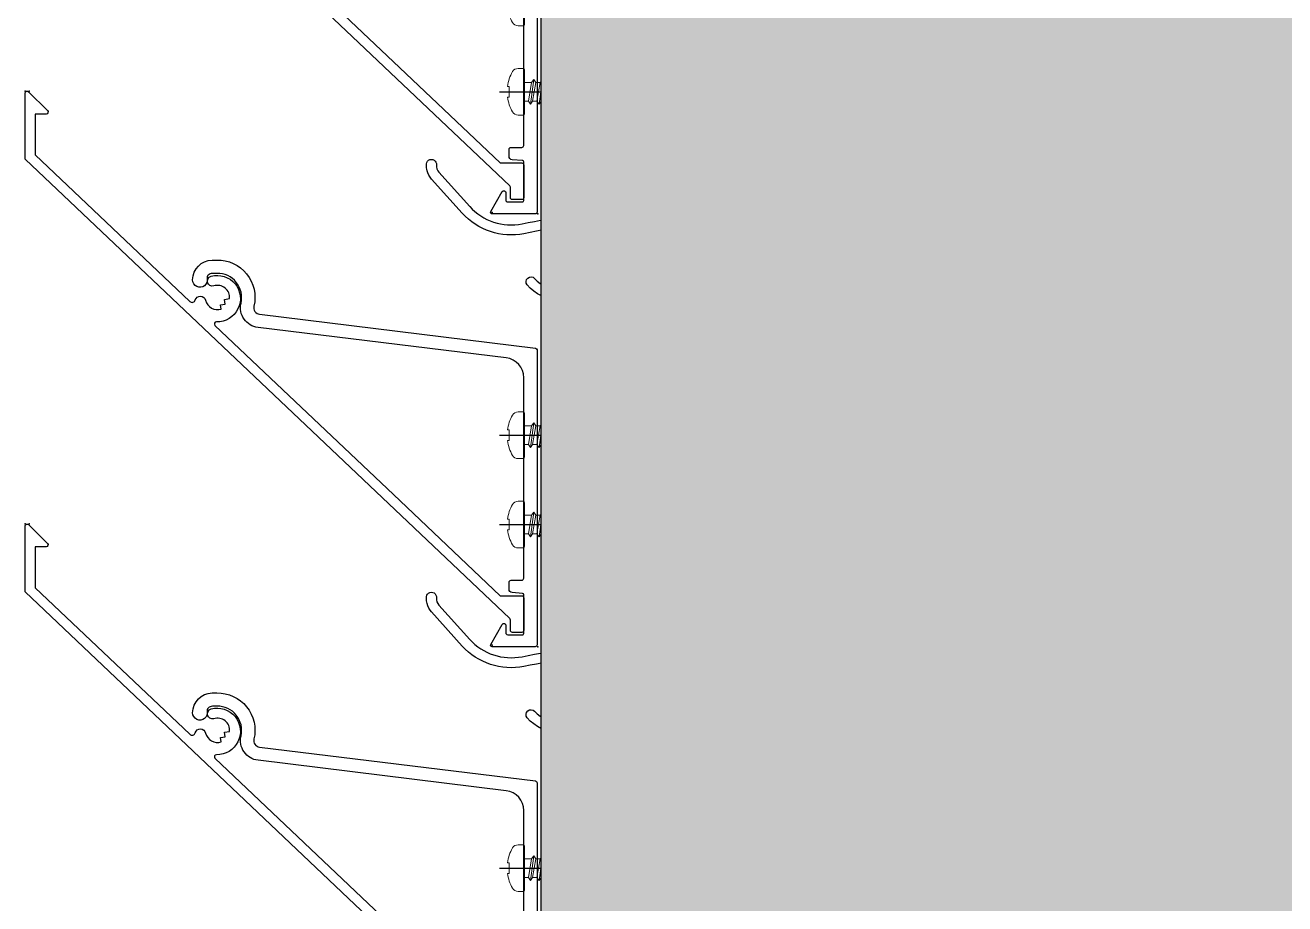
# Model space of a CAD drawing. Header units: millimetres. Extents: x 3774 to 718460, y -768339 to 192544.
# Drawn here: x 347274.8 to 347464.1, y -718993 to -718861 of the extents above; entities that cross this region are included whole.
import ezdxf

# ---------------------------------------------------------------- set-up
doc = ezdxf.new("R2010")
doc.units = ezdxf.units.MM
doc.set_wipeout_variables(frame=1)
doc.linetypes.add('CENTER', pattern=[50.800000000000004, 31.75, -6.35, 6.35, -6.35])
doc.linetypes.add('HIDDEN', pattern=[0.375, 0.25, -0.125])
for name, color, linetype in [('010 - ASPG_ACCESSORIES_HATCH_', 7, 'Continuous'), ('010 - ASPG_ACCESSORIES_MAIN_COLOR_1', 7, 'Continuous'), ('010 - ASPG_ACCESSORIES_SUB_COLOR_1', 7, 'Continuous'), ('010 - ASPG_ACCESSORIES_SUB_COLOR_2', 7, 'Continuous'), ('010 - ASPG_ACCESSORIES_SYMBOL_', 7, 'Continuous'), ('010 - ASPG_EXTR_DEF_SUB', 7, 'Continuous'), ('010 - ASPG_EXTR_MAIN_COLOR_2', 7, 'Continuous'), ('010 - ASPG_FASTERN_DEF_SUB', 7, 'Continuous'), ('010 - ASPG_FASTERN_HIDDEN_', 7, 'Continuous'), ('010 - ASPG_FASTERN_MAIN_COLOR_1', 7, 'Continuous'), ('010 - ASPG_FASTERN_SUB_COLOR_2', 7, 'Continuous'), ('010 - ASPG_FLASHING_MAIN_COLOR_4', 7, 'Continuous'), ('010 - ASPG_FLASHING_WIPEOUT_', 7, 'Continuous'), ('010 - ASPG_FRAMING_MAIN_COLOR_2', 7, 'Continuous'), ('010 - ASPG_FRAMING_SUB_COLOR_2', 7, 'Continuous'), ('010 - ASPG_FRAMING_WIPEOUT_', 7, 'Continuous'), ('BOLT & SCREW', 7, 'Continuous'), ('Center Line', 7, 'CENTER')]:
    doc.layers.add(name, color=color, linetype=linetype)
doc.layers.add('12-GRID', color=7, linetype='CENTER', lineweight=13)
doc.layers.add('SCREW', color=7, linetype='Continuous', lineweight=5)

# ---------------------------------------------------------------- blocks, each defined once
blk = doc.blocks.new('PZG35-9D5')
at = {"layer": 'Center Line', "color": 7}
blk.add_line((1.4210854715202e-14, 3.733653355866409), (1.4210854715202e-14, -10.53404386090006), dxfattribs=at)
at = {"layer": 'SCREW', "color": 7}
for p, q in [((-1.399999999999963, 2.842170943040401e-14), (-1.399999999999963, -1.090192378864657)), ((1.399999999999991, 0), (1.399999999999991, -0.5901923788647139)), ((-1.850000000000009, -1.399999999999977), (1.850000000000037, -0.8999999999999773)), ((-1.850000000000009, -1.399999999999977), (-1.399999999999963, -1.090192378864685)), ((-1.850000000000009, -1.399999999999977), (-1.399999999999963, -1.709807621135297)), ((-1.399999999999963, -1.090192378864685), (1.399999999999991, -0.5901923788646855)), ((-1.399999999999963, -1.709807621135297), (1.399999999999991, -1.209807621135297)), ((-1.399999999999963, -1.709807621135269), (-1.399999999999963, -2.390192378864697)), ((-1.399999999999963, -2.390192378864697), (1.399999999999991, -1.890192378864697)), ((1.850000000000037, -0.8999999999999773), (1.399999999999991, -0.5901923788646855)), ((1.850000000000037, -0.8999999999999773), (1.399999999999991, -1.209807621135297)), ((1.399999999999991, -1.209807621135269), (1.399999999999991, -1.890192378864725)), ((1.850000000000037, -2.199999999999989), (1.399999999999991, -1.890192378864697)), ((-1.850000000000009, -2.699999999999989), (1.850000000000037, -2.199999999999989)), ((-1.850000000000009, -2.699999999999989), (-1.399999999999963, -2.390192378864697)), ((-1.850000000000009, -2.699999999999989), (-1.399999999999963, -3.009807621135309)), ((-1.850000000000009, -4), (-1.399999999999963, -3.690192378864708)), ((-1.399999999999963, -3.009807621135309), (1.399999999999991, -2.509807621135309)), ((-1.399999999999963, -3.009807621135309), (-1.399999999999963, -3.690192378864708)), ((-1.399999999999963, -3.690192378864708), (-0.8446989986695002, -3.591031485769975)), ((0.5619885887190463, -3.339837273736322), (1.399999999999991, -3.190192378864708)), ((0.7141825614195483, -3.653488843051434), (1.850000000000037, -3.5)), ((1.850000000000037, -2.199999999999989), (1.399999999999991, -2.509807621135309)), ((1.399999999999991, -2.50980762113528), (1.399999999999991, -3.190192378864708)), ((1.850000000000037, -3.5), (1.399999999999991, -3.190192378864708)), ((1.850000000000037, -3.5), (1.399999999999991, -3.80980762113532)), ((-1.850000000000009, -4), (-0.9911470940920566, -3.883938796498938)), ((-1.850000000000009, -4), (-1.399999999999963, -4.30980762113532)), ((-1.399999999999963, -4.30980762113532), (-1.184865735341859, -4.271390788160659)), ((-1.399999999999963, -4.309807621135349), (-1.399999999999963, -8.099999999999966)), ((0.7141825614195483, -3.932275020881832), (1.399999999999991, -3.80980762113532)), ((0.7141825614195483, -4.612659778611231), (1.399999999999991, -4.49019237886472)), ((0.7141825614195483, -4.953488843051389), (1.850000000000037, -4.800000000000011)), ((0.7141825614195483, -5.232275020881843), (1.399999999999991, -5.109807621135332)), ((1.399999999999991, -3.809807621135349), (1.399999999999991, -4.490192378864691)), ((1.850000000000037, -4.800000000000011), (1.399999999999991, -4.49019237886472)), ((1.850000000000037, -4.800000000000011), (1.399999999999991, -5.109807621135332)), ((1.399999999999991, -5.109807621135332), (1.399999999999991, -8.099999999999966)), ((1.4210854715202e-14, -9.5), (-1.399999999999963, -8.099999999999966)), ((1.4210854715202e-14, -9.5), (1.399999999999991, -8.099999999999966))]:
    blk.add_line(p, q, dxfattribs=at)
blk.add_lwpolyline([(1.4210854715202e-14, -9.5), (0.7141825614195483, -5.232275020881843), (0.7141825614195483, -3.600899293750615, 0.4176573264866609), (0.4106596181599826, -3.300919979679151, 0.1081021898226624), (-0.8446989986694433, -3.591031485769975), (-1.399999999999991, -4.701675652739141)], format="xyb", dxfattribs=at)
blk = doc.blocks.new('*U8304')
at = {"layer": 'SCREW', "color": 7}
blk.add_lwpolyline([(3.026373332565058, 1.780836269555209, 0.09905967801670053), (0.7999999999999687, 2.546427498927414), (0.7999999999999687, 2.274284095813357), (-0.800000000000054, 2.274284095813357), (-0.800000000000054, 2.546427498927414, 0.09905967801670058), (-3.026373332565143, 1.780836269555209, 0.2665876613401604), (-3.500000000000043, 0.9556546004010897), (-3.500000000000043, 0.1999999999999886, 0.4142135623730938), (-3.300000000000054, 0), (3.299999999999997, 0, 0.4142135623731049), (3.499999999999986, 0.1999999999999886), (3.499999999999957, 0.9556546004010897, 0.2665876613401604)], format="xyb", close=True, dxfattribs=at)
blk.add_blockref('PZG35-9D5', (-1.4210854715202e-14, 0), dxfattribs=at)
blk = doc.blocks.new('*U8306')
at = {"color": 7}
blk.add_point((0, 0), dxfattribs=at)
at = {"layer": '010 - ASPG_ACCESSORIES_MAIN_COLOR_1', "color": 7}
blk.add_lwpolyline([(-39.69999999902211, -0.5999999995172398, 0.4142135623731156), (-39.99999999883585, -0.8999999995638059), (-39.99999999883585, -7.366962144914214, 0.5773502691897371), (-39.65044321701862, -7.568778847059366), (-36.64260295056738, -5.832201459393036, 0.7673269879794871), (-36.78520590183325, -5.299999999645297), (-37.89999999874271, -5.299999999645297, -0.4142135623735732), (-38.19999999902211, -4.999999999656938), (-38.19999999902211, -2.799999999587089, -0.4142135623730951), (-37.99999999883585, -2.59999999951724), (-32.18326623388566, -2.59999999951724, -0.3888787318530097), (-31.98402729420923, -2.782568851142787), (-31.8474567013327, -4.343577870872468, 0.3888787318530089), (-31.34935935237445, -4.799999999528882), (-30.29999999911524, -4.799999999528882, 0.4142135623732408), (-29.99999999883585, -4.499999999540523), (-29.99999999883585, -2.899999999505599, -0.4142135623731785), (-29.69999999902211, -2.59999999951724), (0.4107479506637901, -2.59999999951724, -0.3789692262628873), (3.38851808081381, -5.235465979035143), (7.952927200356498, -42.5207682372482, 0.4465929586642906), (11.6177961837966, -45.07649022702281, -0.4898018444424612), (16.07846395508386, -48.68238816667036), (16.06490363762714, -49.36225294566866, -0.1824796859550777), (15.80227640201338, -50.01801436272836, -0.2679491924113072), (15.32539491611533, -50.16829426406803, 1.122114645179816), (15.09990952932276, -52.3421093734276, 0.4050039718497206), (18.0645059288945, -49.40213623346681), (18.07806624681689, -48.72227145435209, 0.4898054953707174), (11.15966573380865, -43.12966807454978, -0.4465970485362636), (9.938031048281118, -42.27776159492242), (4.866356541635469, -0.8481197821154633, 0.3641755342157969), (4.570876519894227, -0.5999999995172398)], format="xyb", close=True, dxfattribs=at)
at = {"layer": '010 - ASPG_EXTR_DEF_SUB', "color": 7}
for p in [(-39.99999999883585, -0.4999999995172402), (43.44495566345738, -76.89999999944341), (43.44495566345738, -77.49999999954052)]:
    blk.add_point(p, dxfattribs=at)
at = {"layer": '010 - ASPG_EXTR_MAIN_COLOR_2', "color": 7}
blk.add_lwpolyline([(11.37409105408005, -48.15170148877115), (11.47245816211216, -47.43577758665815), (12.17779493960552, -47.55667202338264), (12.29266474000178, -46.78670596401826, -0.5355375090189683), (14.1918134491425, -49.16870282323253, 0.9915718169393263), (15.66379558271728, -49.57599316951273, 1.157025413028558), (8.792231505503878, -48.77291728999153, -0.6885576205791355), (8.274611146422103, -48.98797988444021), (-17.14292736421339, -22.16859813180672), (-32.34153279638849, -6.131750148785431), (-32.34153279638849, -2.899999981694054, 0.4143115081626392), (-32.64163311407901, -2.59999999951724), (-37.54163311352022, -2.59999999951724, 0.4141156188887998), (-37.84153278893791, -2.899999981635847), (-37.84153278893791, -4.299999988411218, 0.4142135623731781), (-37.54153279098682, -4.599999986478724), (-35.98884801496752, -4.599999986478724, -0.205894629290155), (-35.77110154624097, -4.693635078269653), (33.22969053988345, -77.49999999954052), (43.14495566324331, -77.49999999954052, 0.6681786376628355), (43.35708769806661, -76.98786796536915), (40.5215537941549, -74.1523340573247, 0.6681786381757795), (40.00942175951786, -74.36446609156592), (40.00942175951786, -75.99999999802712), (33.87471885257401, -75.99999999802712), (11.86384030175395, -52.7751643466243, -0.5583539238224016), (12.08261241135187, -51.95244935475676, 0.7662751832817146), (12.03674733010121, -50.39291741001107, -0.4385828234445206), (10.70630855322815, -48.05207626283555)], format="xyb", close=True, dxfattribs=at)
at = {"layer": 'SCREW', "color": 7, "rotation": 180}
for p in [(-21.64901723782532, -2.499999999924694), (-8.237076249206439, -2.499999999924694)]:
    blk.add_blockref('*U8304', p, dxfattribs=at)
blk = doc.blocks.new('*U5814')
at = {"color": 7}
blk.add_wipeout([(1524.9999999998838, 4.000000001879016), (60.00000000297587, 4), (60.00000000297587, 69.29999999999973), (1524.9999999998838, 69.3000000018792)], dxfattribs=at).dxf.layer = '010 - ASPG_FRAMING_WIPEOUT_'
at = {"layer": '010 - ASPG_FRAMING_MAIN_COLOR_2', "color": 7}
blk.add_lwpolyline([(1495.000000001048, 69.30000000187923), (90.00000000181171, 69.3), (90.00000000181171, 6), (1495.000000001048, 6.000000001879243)], close=True, dxfattribs=at)
at = {"layer": '010 - ASPG_FRAMING_SUB_COLOR_2', "color": 7}
for points in [[(1524.999999999884, 4.000000001879243), (60.00000000297587, 4), (60.00000000297587, 69.3), (1524.999999999884, 69.30000000187923)], [(60.00000000297587, 2.000000000715772), (60.00000000297587, 4), (1524.999999999884, 4.000000001879243), (1524.999999999884, 2.000000002595016)]]:
    blk.add_lwpolyline(points, close=True, dxfattribs=at)
at = {"color": 7, "xscale": -1, "rotation": 180}
for p in [(1355.000000001048, 69.3), (1420.000000001048, 69.3), (1485.000000001048, 69.3)]:
    blk.add_blockref('*U8306', p, dxfattribs=at)
blk = doc.blocks.new('W-1-PP19-SE-ENT3_20260407-085125_PP19_ENT3_ASPG_PL')
at = {"color": 7, "rotation": 90}
blk.add_blockref('*U5814', (-6824.999999999651, 4988), dxfattribs=at)
blk = doc.blocks.new('*U8303')
at = {"layer": '12-GRID', "color": 7, "linetype": 'CENTER'}
for p, q in [((5.684341886080801e-14, -6.200000000000029), (5.684341886080801e-14, 2.200000000000029)), ((-4.199999999999973, -2), (4.200000000000085, -2))]:
    blk.add_line(p, q, dxfattribs=at)
at = {"layer": 'BOLT & SCREW', "color": 7}
for p, q in [((-0.553537628269381, -1.771128018217196), (-1.767499999999847, -1.558125000000442)), ((-0.4577439635652332, -1.771128018217196), (-0.8837500000000146, -1.558125000000442)), ((-0.2288719817826677, -1.446462371730204), (-0.4418749999998197, -0.2325000000002947)), ((-0.2288719817826677, -1.542256036434869), (-0.4418749999998197, -1.116250000000048)), ((0.2288719817822642, -1.446462371730562), (0.4418749999996946, -0.2324999999999764)), ((0.2288719817822642, -1.542256036434869), (0.4418749999996946, -1.116250000000048)), ((0.4577439635647103, -1.771128018217196), (0.8837499999994917, -1.558125000000442)), ((0.5535376282692559, -1.771128018217196), (1.767500000000001, -1.558125000000124)), ((-0.553537628269381, -2.228871981782805), (-1.767500000000483, -2.441875000000354)), ((-0.4577439635652332, -2.228871981782805), (-0.8837500000000146, -2.441875000000354)), ((-0.2288719817826677, -2.457743963565131), (-0.4418749999998197, -2.883750000000271)), ((-0.2288719817821107, -2.553537628269438), (-0.4418749999998197, -3.767500000000023)), ((0.4418749999996946, -2.883750000000271), (0.2288719817829008, -2.457743963565131)), ((0.2288719817829008, -2.553537628269438), (0.4418749999999732, -3.767500000000023)), ((0.4577439635647103, -2.228871981782805), (0.8837500000001283, -2.441874999999877)), ((0.5535376282692559, -2.228871981782805), (1.767500000000001, -2.441874999999877))]:
    blk.add_line(p, q, dxfattribs=at)
for points in [[(-1.767500000000006, -1.558125000000442), (-0.8837500000001342, -1.558125000000442, 0.4142135623730394), (-0.4418749999998197, -1.116250000000048), (-0.4418749999998197, -0.2325000000002947), (0.4418749999996946, -0.2324999999999764), (0.4418749999996946, -1.116250000000048, 0.4142135623731505), (0.8837500000000089, -1.558125000000442), (1.76750000000012, -1.558125000000124), (1.76750000000012, -2.441874999999877), (0.8837500000000089, -2.441874999999877, 0.414213562373095), (0.4418749999996946, -2.883750000000271), (0.4418749999999732, -3.767500000000023), (-0.4418749999998197, -3.767500000000023), (-0.4418749999998197, -2.883750000000271, 0.4142135623730397), (-0.8837500000001342, -2.441875000000354), (-1.767500000000483, -2.441875000000354)], [(0.2288719817829008, -2.457743963565131, -0.414213562373095), (0.4577439635645909, -2.228871981782805), (0.5535376282692559, -2.228871981782805), (0.5535376282692559, -1.771128018217196), (0.4577439635645909, -1.771128018217196, -0.4142135623730951), (0.228871981782105, -1.542256036434869), (0.228871981782105, -1.446462371730562), (-0.2288719817826677, -1.446462371730204), (-0.2288719817826677, -1.542256036434869, -0.4142135623730951), (-0.4577439635649944, -1.771128018217196), (-0.553537628269381, -1.771128018217196), (-0.553537628269381, -2.228871981782805), (-0.4577439635649944, -2.228871981782805, -0.4142135623730951), (-0.2288719817826677, -2.457743963565131), (-0.2288719817822698, -2.553537628269438), (0.2288719817829008, -2.553537628269438)]]:
    blk.add_lwpolyline(points, format="xyb", close=True, dxfattribs=at)
blk.add_circle((5.684341886080801e-14, -2), 3.5, dxfattribs=at)
blk = doc.blocks.new('*U7005')
at = {"layer": '010 - ASPG_EXTR_DEF_SUB', "color": 7}
for p in [(1235, -2.378754970777663e-10), (1300, -2.503952600818593e-10)]:
    blk.add_point(p, dxfattribs=at)
at = {"layer": '010 - ASPG_EXTR_MAIN_COLOR_2', "color": 7}
for points in [[(1180.561955856625, 33.06505110441523, 0.07704788012868193), (1213.74152756203, 68.43644483807313, -0.2476739044870795), (1213.989188615698, 68.56714037119693), (1215.984089381993, 68.56714037119693, -0.04413111325910057), (1216.472824816126, 68.50458020211246, -0.1258462906385483), (1218.963676901069, 67.206422381809, -0.09885145914925667), (1219.817340067122, 66.03380806517836, -0.2058282691334744), (1219.793666421436, 61.20460651099731, -0.1151163694662807), (1216.368324128445, 57.18072180555484, 0.822373071447778), (1217.455046290532, 56.10392398614951, 0.109184526549196), (1221.148600934073, 60.55948756868767, 0.2083234795678962), (1221.189426846337, 66.64026457485326, 0.1005277992320483), (1219.972309139092, 68.31671042159016, 0.1451157280627245), (1216.292309131008, 70.06714037125514), (1200.758774927817, 70.06714037125514, 0.4336592857269459), (1200.459426756948, 69.74737493490849), (1200.841377865057, 63.96271307481967, 0.0820690263538202), (1200.86365129333, 63.86745857011576, 0.7206537881255028), (1202.329086504877, 63.97254170018297, 0.07922428198988747), (1202.337783531286, 64.0666167050442), (1202.068773226347, 68.14078645612628, -0.4336592857264138), (1202.467904121149, 68.56714037119693), (1210.861192987766, 68.56714037125514, -0.6073848710044985), (1211.352110221051, 67.62217621302281, -0.04582868044492008), (1192.783822288737, 45.76076047344415, -0.5604921351226578)], [(1341.352110221051, 67.62217621299777, -0.04582868044492008), (1322.783822288737, 45.76076047341911, -0.5604921351226578), (1322.287505356129, 45.88571992107308, 0.3178599151680848), (1319.211911419872, 48.23749049500901, 0.9532878111822051), (1319.082072678953, 46.71593409542101, -2.423003988231831), (1317.258069522213, 44.8917371752147, 0.9523147976297285), (1315.736344682053, 44.76348824820587, 0.3008214087947553), (1317.889874737244, 41.75529025417626, -0.5604921351218277), (1317.983518406749, 41.25212405480551, -0.01942473842078824), (1308.623925091699, 33.4605261703079, -0.5525007933269362), (1308.147498584818, 33.63667257960759, 0.3444609008774969), (1304.989498805255, 36.2976786597107, 0.9520149233436535), (1304.86157765612, 34.77593409541868, -2.42318646531747), (1303.037574998569, 32.95193143751811, 0.9520149233867892), (1301.515830433927, 32.82401028867451, 0.2853998218446234), (1303.493024077732, 29.88851448251506, -0.5533776808031501), (1303.562908510212, 29.38496566230305, 0.03067395406819984), (1288.463012880646, 15.057299645309, 0.4171002255848137), (1289.114368729759, 5.272964204935022, 0.9355530918984264), (1290.096664154902, 6.406584819470197, -0.4344100119147308), (1289.803354519885, 14.29476617461177, -0.01499848524836865), (1296.920564806089, 21.45455419165654, -0.7383485292466446), (1299.917139344383, 19.76412730289729, 0.004917316774645771), (1296.806699985173, 4.803864106169101, 0.2636109069979271), (1299.880209933501, -4.460317215259522), (1304.995733695105, -9.0842362651195, 0.1258843890439943), (1306.267761250492, -9.75378296444552, 0.04427494949630078), (1307.089544059709, -9.866966023243833, 1.107654826573523), (1307.125459210947, -8.331805701792575, -0.2155958426847688), (1306.023226659279, -7.991025417129379), (1300.886052070651, -3.3475361964841, -0.2636109069978752), (1298.278225447517, 4.512981288350318, -0.004854851929905817), (1301.34138361644, 19.2550769997585, 0.2339601468136614), (1300.815442486666, 21.95487343797566, -0.2408104543272742), (1300.710313410033, 24.90310810661748, -0.1041570884704408), (1300.784604869317, 25.00194829793753), (1302.99301963998, 26.93374890838157, -0.2290212912668875), (1305.700679264031, 26.88725557001879, -0.3817208427142056), (1310.273619593587, 9.06909841733858, 0.9773819303748196), (1311.620311295614, 8.407760736165699, 0.3611050424324235), (1307.408162182663, 27.50327562533192, -0.4961260631527202), (1307.442922529299, 30.68812541720098, 0.003188108562510474), (1309.055809630081, 31.90200527394762, -0.00282652430436861), (1310.561955856625, 33.06505110439019, 0.07704788012868193), (1343.74152756203, 68.43644483804809, -0.2476739044870795)]]:
    blk.add_lwpolyline(points, format="xyb", dxfattribs=at)
blk.add_lwpolyline([(1265.758774927817, 70.06714037124262, 0.4336592857269459), (1265.459426756948, 69.74737493489597), (1265.841377865057, 63.96271307480716, 0.0820690263538202), (1265.86365129333, 63.86745857010324, 0.7206537881255028), (1267.329086504877, 63.97254170017045, 0.07922428198988747), (1267.337783531286, 64.06661670503168), (1267.068773226347, 68.14078645611376, -0.4336592857264138), (1267.467904121149, 68.56714037118441), (1275.861192987766, 68.56714037124262, -0.6073848710044985), (1276.352110221051, 67.62217621301029, -0.04582868044492008), (1257.783822288737, 45.76076047343163, -0.5604921351226578), (1257.287505356129, 45.8857199210856, 0.3178599151680848), (1254.211911419872, 48.23749049502153, 0.9532878111822051), (1254.082072678953, 46.71593409543352, -2.423003988231831), (1252.258069522213, 44.89173717522722, 0.9523147976297285), (1250.736344682053, 44.76348824821839, 0.3008214087947553), (1252.889874737244, 41.75529025418878, -0.5604921351218277), (1252.983518406749, 41.25212405481803, -0.01942473842078824), (1243.623925091699, 33.46052617032042, -0.5525007933269362), (1243.147498584818, 33.63667257962011, 0.3444609008774969), (1239.989498805255, 36.29767865972322, 0.9520149233436535), (1239.86157765612, 34.7759340954312, -2.42318646531747), (1238.037574998569, 32.95193143753063, 0.9520149233867892), (1236.515830433927, 32.82401028868703, 0.2853998218446234), (1238.493024077732, 29.88851448252758, -0.5533776808031501), (1238.562908510212, 29.38496566231557, 0.03067395406819984), (1223.463012880646, 15.05729964532152, 0.4171002255848137), (1224.114368729759, 5.272964204947542, 0.9355530918984264), (1225.096664154902, 6.406584819482717, -0.4344100119147308), (1224.803354519885, 14.29476617462429, -0.01499848524836865), (1231.920564806089, 21.45455419166906, -0.7383485292466446), (1234.917139344383, 19.76412730290981, 0.004917316774645771), (1231.806699985173, 4.803864106181621, 0.2636109069979271), (1234.880209933501, -4.460317215247002), (1239.995733695105, -9.08423626510698, 0.1258843890439943), (1241.267761250492, -9.753782964433, 0.04427494949630078), (1242.089544059709, -9.866966023231313, 1.107654826573523), (1242.125459210947, -8.331805701780056, -0.2155958426847688), (1241.023226659279, -7.991025417116859), (1235.886052070651, -3.34753619647158, -0.2636109069978752), (1233.278225447517, 4.512981288362838, -0.004854851929905817), (1236.34138361644, 19.25507699977102, 0.2339601468136614), (1235.815442486666, 21.95487343798818, -0.2408104543272742), (1235.710313410033, 24.90310810663, -0.1041570884704408), (1235.784604869317, 25.00194829795005), (1237.99301963998, 26.93374890839409, -0.2290212912668875), (1240.700679264031, 26.88725557003131, -0.3817208427142056), (1245.273619593587, 9.0690984173511, 0.9773819303748196), (1246.620311295614, 8.407760736178219, 0.3611050424324235), (1242.408162182663, 27.50327562534444, -0.4961260631527202), (1242.442922529299, 30.6881254172135, 0.003188108562510474), (1244.055809630081, 31.90200527396014, -0.00282652430436861), (1245.561955856625, 33.06505110440271, 0.07704788012868193), (1278.74152756203, 68.43644483806061, -0.2476739044870795), (1278.989188615698, 68.56714037118441), (1280.984089381993, 68.56714037118441, -0.04413111325910057), (1281.472824816126, 68.50458020209994, -0.1258462906385483), (1283.963676901069, 67.20642238179649, -0.09885145914925667), (1284.817340067122, 66.03380806516584, -0.2058282691334744), (1284.793666421436, 61.20460651098479, -0.1151163694662807), (1281.368324128445, 57.18072180554232, 0.822373071447778), (1282.455046290532, 56.10392398613699, 0.109184526549196), (1286.148600934073, 60.55948756867515, 0.2083234795678962), (1286.189426846337, 66.64026457484074, 0.1005277992320483), (1284.972309139092, 68.31671042157764, 0.1451157280627245), (1281.292309131008, 70.06714037124262)], format="xyb", close=True, dxfattribs=at)
at = {"color": 7, "rotation": 179.999999999989}
for p in [(1254.086863745004, 42.88714037119139), (1319.086863745004, 42.88714037117887), (1239.866368722636, 30.94714037118906), (1304.866368722636, 30.94714037117654)]:
    blk.add_blockref('*U8303', p, dxfattribs=at)
blk = doc.blocks.new('*U7318')
at = {"layer": '010 - ASPG_ACCESSORIES_SUB_COLOR_2', "color": 7}
for p, q in [((-2.084999999999127, -1.547816335794778), (-2.084999999999127, 0)), ((2.084999999999013, -1.047816335789321), (2.084999999999127, 0)), ((-2.729999999999563, -1.899999999995998), (2.729999999999563, -1.399999999995998)), ((-2.729999999999563, -1.899999999995998), (-2.084999999999127, -1.547816335789321)), ((-2.084999999999127, -1.547816335789321), (2.084999999999127, -1.047816335789321)), ((-2.084999999999127, -2.252183664200857), (2.084999999999127, -1.752183664200857)), ((2.729999999999563, -1.399999999995998), (2.084999999999127, -1.047816335789321)), ((2.729999999999563, -1.399999999995998), (2.084999999999127, -1.752183664200857)), ((2.084999999999013, -2.847816335790412), (2.0849999999989, -1.752183664201084)), ((-2.729999999999563, -1.899999999995998), (-2.084999999999127, -2.252183664200857)), ((-2.729999999999563, -3.69999999999709), (2.729999999999563, -3.19999999999709)), ((-2.729999999999563, -3.69999999999709), (-2.084999999999127, -3.347816335790412)), ((-2.729999999999563, -3.69999999999709), (-2.084999999999127, -4.052183664201948)), ((-2.084999999999013, -3.347816335790412), (-2.084999999999127, -2.252183664206314)), ((-2.084999999999127, -3.347816335790412), (2.084999999999127, -2.847816335790412)), ((-2.084999999999127, -4.052183664201948), (2.084999999999127, -3.552183664201948)), ((2.729999999999563, -3.19999999999709), (2.084999999999127, -2.847816335790412)), ((2.729999999999563, -3.19999999999709), (2.084999999999127, -3.552183664201948)), ((2.084999999999241, -4.647816335791504), (2.084999999999241, -3.552183664201948)), ((-2.729999999999563, -5.499999999998181), (2.729999999999563, -4.999999999998181)), ((-2.729999999999563, -5.499999999998181), (2.729999999999563, -4.999999999998181)), ((-2.729999999999563, -5.499999999998181), (-2.084999999999127, -5.147816335791504)), ((-2.729999999999563, -5.499999999998181), (-2.084999999999127, -5.147816335791504)), ((-2.729999999999563, -5.499999999998181), (-2.084999999999127, -5.852183664203039)), ((-2.729999999999563, -5.499999999998181), (-2.084999999999127, -5.852183664203039)), ((-2.0849999999989, -5.147816335791504), (-2.084999999999013, -4.052183664201948)), ((-2.084999999999127, -5.147816335791504), (2.084999999999127, -4.647816335791504)), ((-2.084999999999127, -5.147816335791504), (2.084999999999127, -4.647816335791504)), ((-2.084999999999127, -5.852183664203039), (2.084999999999127, -5.352183664203039)), ((-2.084999999999127, -5.852183664203039), (2.084999999999127, -5.352183664203039)), ((2.729999999999563, -4.999999999998181), (2.084999999999127, -4.647816335791504)), ((2.729999999999563, -4.999999999998181), (2.084999999999127, -4.647816335791504)), ((2.729999999999563, -4.999999999998181), (2.084999999999127, -5.352183664203039)), ((2.729999999999563, -4.999999999998181), (2.084999999999127, -5.352183664203039)), ((2.084999999999127, -6.447816335792595), (2.084999999999127, -5.352183664203039)), ((2.084999999999127, -6.447816335792595), (2.084999999999241, -5.352183664203039)), ((-2.729999999999563, -7.299999999999272), (2.729999999999563, -6.799999999999272)), ((-2.729999999999563, -7.299999999999272), (-2.084999999999127, -6.947816335792595)), ((-2.729999999999563, -7.299999999999272), (-2.084999999999127, -7.652183664204131)), ((-2.084999999999127, -6.947816335792595), (-2.0849999999989, -5.852183664203039)), ((-2.084999999999127, -6.947816335792595), (-2.084999999999127, -5.852183664203039)), ((-2.084999999999127, -6.947816335792595), (2.084999999999127, -6.447816335792595)), ((-2.084999999999127, -7.652183664204131), (2.084999999999127, -7.152183664204131)), ((2.729999999999563, -6.799999999999272), (2.084999999999127, -6.447816335792595)), ((2.729999999999563, -6.799999999999272), (2.084999999999127, -7.152183664204131)), ((2.084999999999127, -8.247816335793686), (2.084999999999127, -7.152183664204131)), ((-2.729999999999563, -9.099999999998545), (-2.084999999999127, -8.747816335793686)), ((-2.729999999999563, -9.099999999998545), (-1.568355612604137, -8.982641209644498)), ((-2.729999999999563, -9.099999999998545), (-2.084999999999127, -9.452183664205222)), ((-2.084999999999127, -8.747816335793686), (-2.084999999999127, -7.652183664204131)), ((-2.084999999999127, -8.747816335793686), (-1.064489079482883, -8.605286877620529)), ((-2.084999999999127, -9.452183664205222), (-1.629698446698967, -9.388594061787444)), ((-2.084999999999127, -10.54781633579296), (-2.084999999999127, -9.452183664205222)), ((0.4333070988686814, -8.43729858455481), (2.084999999999127, -8.247816335793686)), ((0.7141825614198751, -8.775605983184505), (2.729999999999563, -8.599999999998545)), ((0.7141825614198751, -9.102437496409038), (2.084999999999127, -8.952183664205222)), ((2.729999999999563, -8.599999999998545), (2.084999999999127, -8.247816335793686)), ((2.729999999999563, -8.599999999998545), (2.084999999999127, -8.952183664205222)), ((2.084999999999127, -10.04781633579296), (2.084999999999127, -8.952183664205222)), ((-2.729999999999563, -10.89999999999964), (-2.084999999999127, -10.54781633579296)), ((-2.729999999999563, -10.89999999999964), (-1.844567201240352, -10.81054635710279)), ((-2.729999999999563, -10.89999999999964), (-2.084999999999127, -11.25218366420449)), ((-2.084999999999127, -10.54781633579296), (-1.798826981090315, -10.50784803706301)), ((-2.084999999999127, -11.25218366420449), (-1.907557413303948, -11.22740118002912)), ((-2.084999999999127, -12.40167565273805), (-2.084999999999127, -11.25218366420449)), ((0.7141825614198751, -10.20507654483481), (2.084999999999127, -10.04781633579296)), ((0.7141825614198751, -10.57560598318378), (2.729999999999563, -10.39999999999964)), ((0.7141825614198751, -10.90243749640831), (2.084999999999127, -10.75218366420449)), ((2.729999999999563, -10.39999999999964), (2.084999999999127, -10.04781633579296)), ((2.729999999999563, -10.39999999999964), (2.084999999999127, -10.75218366420449)), ((2.084999999999127, -10.75218366420449), (2.084999999999127, -15.59999999999854)), ((-2.084999999999127, -12.40167565273805), (-2.084999999999127, -15.59999999999854)), ((0, -17.19999999999891), (-2.084999999999127, -15.59999999999854)), ((0, -17.19999999999891), (2.084999999999127, -15.59999999999854))]:
    blk.add_line(p, q, dxfattribs=at)
blk.add_lwpolyline([(0, -17.19999999999891), (0.7141825614198751, -11.45704931750151), (0.7141825614198751, -8.736688384093213, 0.4176573264866609), (0.4106596181591158, -8.436709070021607, 0.07099332720072511), (-1.529698998669119, -8.726820576112004), (-2.084999999999127, -12.40167565273805)], format="xyb", dxfattribs=at)
at = {"layer": '010 - ASPG_ACCESSORIES_SYMBOL_', "color": 7, "linetype": 'CENTER'}
blk.add_line((0, 6.142561988594025), (0, -18.19999999999891), dxfattribs=at)
at = {"layer": '010 - ASPG_FASTERN_MAIN_COLOR_1', "color": 7}
for p, q in [((-4.170000000000073, 5.049999999999272), (-4.170000000000073, 1.200000000000728)), ((3.127500000000509, 5.450000000000728), (-3.127500000000509, 5.450000000000728)), ((-2.084999999999127, 5.049999999999272), (-2.084999999999127, 1.200000000000728)), ((2.084999999999127, 5.049999999999272), (2.084999999999127, 1.200000000000728)), ((4.170000000000073, 5.049999999999272), (4.170000000000073, 1.200000000000728)), ((-5.5, 0.5499999999992724), (-5.5, 0)), ((5.5, 0), (-5.5, 0)), ((-5.200000000000728, 0.8500000000003638), (-4.170000000000073, 1.200000000000728)), ((5.200000000000728, 0.8500000000003638), (-5.200000000000728, 0.8500000000003638)), ((4.170000000000073, 1.200000000000728), (-4.170000000000073, 1.200000000000728)), ((-2.57630675031578, 0.8500000000003638), (-2.084999999999127, 1.200000000000728)), ((2.44630675031658, 0.8500000000003638), (2.084999999999127, 1.200000000000728)), ((5.200000000000728, 0.8500000000003638), (4.170000000000073, 1.200000000000728)), ((5.5, 0.5499999999992724), (5.5, 0))]:
    blk.add_line(p, q, dxfattribs=at)
for centre, radius, start, end in [((-3.127500000000509, 3.891492187500262), 1.55850781249987, 48.01707852331997, 131.98292147668), ((0, -0.1840312499989523), 5.634031249999114, 68.2799117114248, 111.7200882885752), ((3.127500000000509, 3.891492187500262), 1.558507812499965, 48.01707852331997, 131.98292147668), ((-5.200000000000728, 0.5499999999992724), 0.3, 90, 180), ((5.200000000000728, 0.5499999999992724), 0.3, 0, 90)]:
    blk.add_arc(centre, radius, start, end, dxfattribs=at)
blk = doc.blocks.new('G$C7D677D58')
at = {"layer": '010 - ASPG_FASTERN_MAIN_COLOR_1'}
h = blk.add_hatch(dxfattribs=at)
h.set_pattern_fill('ANSI35', scale=0.02, angle=280.6768409131589, style=0)
h.set_pattern_definition([(145.6768409131589, (67.45353497568851, -13.09426057516771), (0.00281929956869494, 0.00412935224241727), []), (145.6768409131589, (67.45006064978782, -13.09491560150343), (0.00281929956869494, 0.00412935224241727), [0.006249999999999968, -0.001249999999999992, 0, -0.001249999999999992])])
h.paths.add_polyline_path([(0.02989179726182556, 0.01545000000078289), (0.02447319464567954, 0.01545000000078289), (0.02447319464567954, 0.0005500000004303729), (0.02989179726182556, 0.0005500000004303729)])
at = {"layer": '010 - ASPG_FASTERN_DEF_SUB', "color": 7, "ltscale": 0.1}
blk.add_line((0.03829179726176335, 0.007999999999924512), (0, 0.007999999999924512, -2.806346833239134e-06), dxfattribs=at)
at = {"layer": '010 - ASPG_FASTERN_MAIN_COLOR_1', "color": 7}
for p, q in [((0.01327319464712673, 0, -2.806346833239134e-06), (0.01327319464712673, 0.01599999999996271, -2.806346833239134e-06)), ((0.01327319464712673, 0.01599999999996271, -2.806346833239134e-06), (0.01447319464705288, 0.01599999999996271, -2.806346833239134e-06)), ((0.01447319464705288, 0.01599999999996271, -2.806346833239134e-06), (0.01447319464705288, 0, -2.806346833239134e-06)), ((0.02989179726182556, 0), (0.02989179726182556, 0.01599999999996271)), ((0.02989179726182556, 0.01599999999996271), (0.03109179726175171, 0.01599999999996271)), ((0.03109179726175171, 0.01599999999996271), (0.03109179726175171, 0)), ((0.01247319464710017, 0.01492820323028354, -2.806346833239134e-06), (0.007673194646940829, 0.01492820323028354, -2.806346833239134e-06)), ((0.03109179726175171, 0.001071796769679167), (0.03109179726175171, 0.01492820323028354)), ((0.03589179726191105, 0.01492820323028354), (0.03109179726175171, 0.01492820323028354)), ((0.002400000000079672, 0.01199999999994361, -2.806346833239134e-06), (0.001600000000053114, 0.01119999999991705, -2.806346833239134e-06)), ((0.006873194647141645, 0.01199999999994361, -2.806346833239134e-06), (0.002400000000079672, 0.01199999999994361, -2.806346833239134e-06)), ((0.006873194647141645, 0.002803847577297347, -2.806346833239134e-06), (0.006873194647141645, 0.01319615242266536, -2.806346833239134e-06)), ((0.01247319464710017, 0.01146410161504718, -2.806346833239134e-06), (0.007673194646940829, 0.01146410161504718, -2.806346833239134e-06)), ((0.01327319464712673, 0.002803847577297347, -2.806346833239134e-06), (0.01327319464712673, 0.01319615242266536, -2.806346833239134e-06)), ((0.03589179726191105, 0.01146410161504718), (0.03109179726175171, 0.01146410161504718)), ((0.03669179726193761, 0.002803847577297347), (0.03669179726193761, 0.01319615242266536)), ((0.001600000000053114, 0.00479999999993197, -2.806346833239134e-06), (0.001600000000053114, 0.01119999999991705, -2.806346833239134e-06)), ((0.006873194647141645, 0.01119999999991705, -2.806346833239134e-06), (0.001600000000053114, 0.01119999999991705, -2.806346833239134e-06)), ((0.006873194647141645, 0.00479999999993197, -2.806346833239134e-06), (0.001600000000053114, 0.00479999999993197, -2.806346833239134e-06)), ((0.002400000000079672, 0.003999999999905413, -2.806346833239134e-06), (0.001600000000053114, 0.00479999999993197, -2.806346833239134e-06)), ((0.006873194647141645, 0.003999999999905413, -2.806346833239134e-06), (0.002400000000079672, 0.003999999999905413, -2.806346833239134e-06)), ((0.01247319464710017, 0.00453589838480184, -2.806346833239134e-06), (0.007673194646940829, 0.00453589838480184, -2.806346833239134e-06)), ((0.03589179726191105, 0.00453589838480184), (0.03109179726175171, 0.00453589838480184)), ((0.01247319464710017, 0.001071796769679167, -2.806346833239134e-06), (0.007673194646940829, 0.001071796769679167, -2.806346833239134e-06)), ((0.01447319464705288, 0, -2.806346833239134e-06), (0.01327319464712673, 0, -2.806346833239134e-06)), ((0.03109179726175171, 0), (0.02989179726182556, 0)), ((0.03589179726191105, 0.001071796769679167), (0.03109179726175171, 0.001071796769679167))]:
    blk.add_line(p, q, dxfattribs=at)
blk.add_lwpolyline([(0.02989179726182556, 0.01545000000078289), (0.02447319464567954, 0.01545000000078289), (0.02447319464567954, 0.0005500000004303729), (0.02989179726182556, 0.0005500000004303729)], close=True, dxfattribs=at)
at = {"layer": '010 - ASPG_FASTERN_MAIN_COLOR_1', "color": 7, "elevation": -2.806346833239134e-06}
for points in [[(0.007673194646940829, 0.01492820323028354, 0.4618802153516978), (0.007673194646940829, 0.01146410161504718, 0.2309401076757868), (0.007673194646940829, 0.00453589838480184, 0.461880215351701), (0.007673194646940829, 0.001071796769679167)], [(0.01247319464710017, 0.01492820323028354, -0.4618802153516978), (0.01247319464710017, 0.01146410161504718, -0.2309401076757868), (0.01247319464710017, 0.00453589838480184, -0.461880215351701), (0.01247319464710017, 0.001071796769679167)], [(0.03589179726191105, 0.01492820323028354, -0.4618802153516978), (0.03589179726191105, 0.01146410161504718, -0.2309401076757868), (0.03589179726191105, 0.00453589838480184, -0.4618802153517009), (0.03589179726191105, 0.001071796769679167)]]:
    blk.add_lwpolyline(points, format="xyb", dxfattribs=at)
at = {"layer": '010 - ASPG_FASTERN_SUB_COLOR_2', "color": 7, "linetype": 'HIDDEN'}
for p, q in [((0.02989179726182556, 0.01199999999994361), (0.01447319464705288, 0.01199999999994361, -2.806346833239134e-06)), ((0.02989179726182556, 0.01119999999991705), (0.01447319464705288, 0.01119999999991705, -2.806346833239134e-06)), ((0.02989179726182556, 0.00479999999993197), (0.01447319464705288, 0.00479999999993197, -2.806346833239134e-06)), ((0.02989179726182556, 0.003999999999905413), (0.01447319464705288, 0.003999999999905413, -2.806346833239134e-06))]:
    blk.add_line(p, q, dxfattribs=at)
blk = doc.blocks.new('000_ASPG_TYP_FILES__ASPG_BK_TYPE_1')
at = {"layer": '010 - ASPG_ACCESSORIES_HATCH_'}
h = blk.add_hatch(dxfattribs=at)
h.set_pattern_fill('ANSI32', scale=10, angle=360)
h.set_pattern_definition([(315, (-21437.95921343371, -50286.00325589178), (-2.651650429449554, -2.651650429449553), []), (315, (-21436.19144648369, -50286.00325589178), (-2.651650429449554, -2.651650429449553), [])])
h.paths.add_polyline_path([(2.273743415770468e-10, -31.40024941744377), (3.000000000156434, -31.40024941744377), (3.000000000156433, -50.00000000023283), (0, -50.00000000023283)])
h.paths.add_polyline_path([(0, -2.78305378742516e-10), (11.78062006374603, -2.78305378742516e-10), (11.91500000004453, -0.1825785293985973), (11.91500000004453, -1.247816336041069), (11.27000000019507, -1.60000000033142), (11.91500000004453, -1.952183664621771), (11.91500000004453, -3.000000000321052), (3.000000000156433, -3.000000000321052), (3.000000000156433, -23.40024941740558), (2.273736754432321e-10, -23.40024941740558)])
h.paths.add_polyline_path([(16.08500000020285, -1.452183664519907), (16.73000000005231, -1.100000000229556), (16.08500000020285, -0.7478163361665793), (16.08500000020285, -2.78305378742516e-10), (25.00000000009095, -2.78305378742516e-10), (25.00000000009095, -3.000000000321052), (16.08500000020285, -2.984802567931183)])
at = {"layer": '010 - ASPG_ACCESSORIES_MAIN_COLOR_1', "color": 7}
blk.add_lwpolyline([(25.00000000009095, -2.78305378742516e-10), (0, -2.78305378742516e-10), (0, -50.00000000023283), (3.000000000156433, -50.00000000023283), (3.000000000156433, -3.000000000321052), (25.00000000009095, -3.000000000321052)], close=True, dxfattribs=at)
at = {"layer": '010 - ASPG_ACCESSORIES_SUB_COLOR_1', "color": 7, "elevation": -0.002806346833239131}
for points in [[(0, -2.78305378742516e-10), (11.78062006374603, -2.78305378742516e-10), (11.91500000004453, -0.1825785293985973), (11.91500000004453, -1.247816336041069), (11.27000000019507, -1.60000000033142), (11.91500000004453, -1.952183664621771), (11.91500000004453, -3.000000000321052), (3.000000000156433, -3.000000000321052), (3.000000000156433, -23.40024941740558), (2.273736754432321e-10, -23.40024941740558)], [(16.08500000020285, -1.452183664519907), (16.73000000005231, -1.100000000229556), (16.08500000020285, -0.7478163361665793), (16.08500000020285, -2.78305378742516e-10), (25.00000000009095, -2.78305378742516e-10), (25.00000000009095, -3.000000000321052), (16.08500000020285, -2.984802567931183)], [(2.273736754432321e-10, -31.40024941744377), (3.000000000156433, -31.40024941744377), (3.000000000156433, -50.00000000023283), (0, -50.00000000023283)]]:
    blk.add_lwpolyline(points, close=True, dxfattribs=at)
blk = doc.blocks.new('000_ASPG_TYP_FILES_20260218-041527_ASPG_BK_TYPE_2')
at = {"layer": '010 - ASPG_ACCESSORIES_HATCH_'}
h = blk.add_hatch(dxfattribs=at)
h.set_pattern_fill('ANSI32', scale=10)
h.set_pattern_definition([(45, (-3428.177979928396, 1640.95329417633), (-2.651650429449553, 2.651650429449553), []), (45, (-3426.410212978396, 1640.95329417633), (-2.651650429449553, 2.651650429449553), [])])
h.paths.add_polyline_path([(0, 49.99999999995453), (-4.999999999995453, 49.99999999995453), (-4.999999999995453, 4.999999999995453), (-49.99999999995453, 4.999999999995453), (-49.99999999995453, 0), (0, 0)])
at = {"layer": '010 - ASPG_ACCESSORIES_MAIN_COLOR_1', "color": 7}
blk.add_lwpolyline([(0, 49.99999999995453), (-4.999999999995453, 49.99999999995453), (-4.999999999995453, 4.999999999995453), (-49.99999999995453, 4.999999999995453), (-49.99999999995453, 0), (0, 0)], close=True, dxfattribs=at)
blk = doc.blocks.new('000_ASPG_TYP_FILES_EXPANSION_BOLT_1')
at = {"layer": '010 - ASPG_FASTERN_HIDDEN_', "color": 7, "linetype": 'CENTER'}
blk.add_line((-15.26864065614063, 9.349345953436885e-16), (74.85623900254723, -4.583622674533936e-15), dxfattribs=at)
at = {"layer": '010 - ASPG_FASTERN_MAIN_COLOR_1', "color": 7}
for p, q in [((-8.000000000029104, 7.211963661015035), (-7.359999999956925, 7.851963660985349)), ((-7.359999999956925, 7.851963660985349), (-2.24000000001979, 7.851963660985348)), ((-1.600000000034924, 7.211963661015034), (-2.24000000001979, 7.851963660985348)), ((-8.000000000029104, 7.211963661015035), (-8.000000000029104, -7.211963661000481)), ((-1.600000000034924, 7.211963661015034), (-1.600000000034925, -7.211963661000482)), ((-7.359999999956926, 3.925981830441743), (-2.24000000001979, 3.925981830441742)), ((-7.359999999956926, -3.92598183042719), (-2.240000000019791, -3.92598183042719)), ((-7.359999999956927, -7.851963660985347), (-8.000000000029104, -7.211963661000481)), ((-2.240000000019791, -7.851963660985348), (-1.600000000034925, -7.211963661000482)), ((-7.359999999956927, -7.851963660985347), (-2.240000000019791, -7.851963660985348))]:
    blk.add_line(p, q, dxfattribs=at)
blk.add_lwpolyline([(-1.600000000034925, -8.400000000052387), (-5.143516556450961e-16, -8.400000000052387), (5.143516556450961e-16, 8.400000000052387), (-1.600000000034924, 8.400000000052387)], close=True, dxfattribs=at)
for centre, radius, start, end in [((-4.66958333333605, 5.888972745771753), 3.330416666666676, 143.8846352637614, 216.115364737895), ((-4.930416666640667, 5.888972745771753), 3.330416666666676, 323.884635262105, 36.11536473623859), ((4.361666666693054, -2.670750561156677e-16), 12.36166666666667, 161.4825631773627, 198.5174368226373), ((-13.96166666666977, 8.549055197049716e-16), 12.36166666666667, 341.4825631773626, 18.51743682263733), ((-4.66958333333605, -5.888972745771753), 3.330416666666676, 143.884635262105, 216.1153647362386), ((-4.930416666640667, -5.888972745771753), 3.330416666666676, 323.8846352637614, 36.11536473789496)]:
    blk.add_arc(centre, radius, start, end, dxfattribs=at)
at = {"layer": '010 - ASPG_FASTERN_SUB_COLOR_2', "color": 7}
for p, q in [((-10.9215796769422, 4.000000000014553), (-11.72089587236405, 2.799999999973807)), ((-10.9215796769422, 4.000000000014553), (-11.61439999999129, -4.000000000014551)), ((-10.33270272545633, 2.799999999973807), (-10.9215796769422, 4.000000000014553)), ((-9.535979677020805, 4.000000000014553), (-10.33270272545633, 2.799999999973807)), ((-9.535979677020805, 4.000000000014553), (-10.22880000004079, -4.000000000014551)), ((-8.947102725418517, 2.799999999973807), (-9.535979677020805, 4.000000000014553)), ((-8.150379676982993, 4.000000000014553), (-8.947102725418517, 2.799999999973807)), ((-8.150379676982993, 4.000000000014553), (-8.84320000000298, -4.000000000014551)), ((0.6632203230692542, 4.000000000014552), (-0.1335027254826853, 2.799999999973807)), ((0.6632203230692542, 4.000000000014552), (-0.02959999995073328, -4.000000000014552)), ((1.25209727458423, 2.799999999973807), (0.6632203230692542, 4.000000000014552)), ((2.048820323019755, 4.000000000014552), (1.25209727458423, 2.799999999973807)), ((2.048820323019755, 4.000000000014552), (1.355999999999767, -4.000000000014552)), ((2.637697274622042, 2.799999999973807), (2.048820323019755, 4.000000000014552)), ((3.434420323057566, 4.000000000014552), (2.637697274622042, 2.799999999973807)), ((3.434420323057566, 4.000000000014552), (2.741600000037578, -4.000000000014552)), ((4.023297274572542, 2.799999999973806), (3.434420323057566, 4.000000000014552)), ((4.820020323008066, 4.000000000014552), (4.023297274572542, 2.799999999973806)), ((4.820020323008066, 4.000000000014552), (4.127199999988079, -4.000000000014552)), ((5.408897274610354, 2.799999999973806), (4.820020323008066, 4.000000000014552)), ((6.205620323045878, 4.000000000014552), (5.408897274610354, 2.799999999973806)), ((6.205620323045878, 4.000000000014552), (5.512800000025891, -4.000000000014552)), ((6.79449727453175, 2.799999999973806), (6.205620323045878, 4.000000000014552)), ((7.591220322996378, 4.000000000014551), (6.79449727453175, 2.799999999973806)), ((7.591220322996378, 4.000000000014551), (6.898399999947287, -4.000000000014552)), ((8.180097274598666, 2.799999999973806), (7.591220322996378, 4.000000000014551)), ((8.97682032303419, 4.000000000014551), (8.180097274598666, 2.799999999973806)), ((8.97682032303419, 4.000000000014551), (8.284000000014203, -4.000000000014553)), ((9.565697274520062, 2.799999999973806), (8.97682032303419, 4.000000000014551)), ((10.362420323072, 4.000000000014551), (9.565697274520062, 2.799999999973806)), ((10.362420323072, 4.000000000014551), (9.669600000052014, -4.000000000014553)), ((10.95129727458698, 2.799999999973806), (10.362420323072, 4.000000000014551)), ((11.7480203230225, 4.000000000014551), (10.95129727458698, 2.799999999973806)), ((11.7480203230225, 4.000000000014551), (11.05520000000251, -4.000000000014553)), ((12.33689727462479, 2.799999999973806), (11.7480203230225, 4.000000000014551)), ((13.13362032306031, 4.000000000014551), (12.33689727462479, 2.799999999973806)), ((13.13362032306031, 4.000000000014551), (12.44080000004033, -4.000000000014553)), ((13.13362032306031, 4.000000000014551), (47.5000000000291, 4.000000000014549)), ((47.5000000000291, 3.000000000043653), (47.5000000000291, 4.000000000014549)), ((50.50000000005821, 4.000000000014549), (60.29349832783919, 4.565945234964598)), ((50.50000000005821, 1.999999999956341), (50.50000000005821, 4.000000000014549)), ((60.29349832783919, 4.565945234964598), (60.29349832783919, -1.068101395154376)), ((67.5, 4.000000000014547), (60.29349832783919, 3.279349832839213)), ((67.5, -4.000000000014556), (67.5, 4.000000000014547)), ((-13.0000000000291, 1.999999999956345), (-12.16536610751064, 2.78428793490457)), ((-13.0000000000291, -1.999999999956343), (-13.0000000000291, 1.999999999956345)), ((-11.72089587236405, 2.799999999973807), (-12.20587009846349, -2.799999999973806)), ((-12.16536610751064, 2.78428793490457), (-11.71493255696259, 2.844075092638378)), ((-10.33270272545633, 2.799999999973807), (-10.81767695155577, -2.799999999973806)), ((-8.947102725418517, 2.799999999973807), (-9.432076951488853, -2.799999999973806)), ((1.25209727458423, 2.799999999973807), (0.7671230484847908, -2.799999999973807)), ((2.637697274622042, 2.799999999973807), (2.152723048435291, -2.799999999973807)), ((4.023297274572542, 2.799999999973806), (3.538323048473103, -2.799999999973807)), ((5.408897274610354, 2.799999999973806), (4.923923048423603, -2.799999999973807)), ((6.79449727453175, 2.799999999973806), (6.309523048461415, -2.799999999973807)), ((8.180097274598666, 2.799999999973806), (7.695123048499227, -2.799999999973807)), ((9.565697274520062, 2.799999999973806), (9.080723048449727, -2.799999999973807)), ((10.95129727458698, 2.799999999973806), (10.46632304848754, -2.799999999973807)), ((12.33689727462479, 2.799999999973806), (11.85192304843804, -2.799999999973807)), ((50.50000000005821, 3.000000000043653), (47.5000000000291, 3.000000000043653)), ((50.50000000005821, 1.999999999956341), (51.5000000000291, 1.999999999956341)), ((56.22075922007207, 1.999999999956341), (57.5, 1.999999999956341)), ((50.50000000005821, -4.000000000014555), (50.50000000005821, 1.04255772453325)), ((50.65813716000412, 1.193949539578167), (51.02902187901782, 1.193949539578167)), ((52.02902187898871, 0.1939495396072712), (52.02902187898871, -0.7475786201248443)), ((52.5, 0.999999999970893), (52.5, -3.214697847761802e-15)), ((54.72792407794623, -0.3162277660012511), (55.27207592205377, 1.316227765986693)), ((55.03590488355258, -1.104050547830415), (55.74926603140193, 0.7656552351108951)), ((56.68357206514338, 1.409183307376221), (57.11225793708581, 1.409183307376221)), ((58.11087046129978, 0.4618428399699006), (58.17742339696269, -0.8002381526894204)), ((58.5, 0.9999999999708926), (58.5, -0.03725061344448835)), ((53.02902187895961, -1.747578620095741), (54.10159884969471, -1.747578620095741)), ((53.5, -0.9999999999708995), (53.77924077992793, -0.9999999999708995)), ((59.17603592126397, -1.747578620095741), (60.29349832783919, -1.747578620095741)), ((59.4620560821204, -1.036530483703249), (60.29349832783919, -1.068101395154376)), ((60.29349832783919, -1.747578620095741), (60.29349832783919, -4.689106779886064)), ((-13.0000000000291, -1.999999999956343), (-12.16536610751064, -2.835704890574561)), ((-11.61439999999129, -4.000000000014551), (-12.20587009846349, -2.799999999973806)), ((-10.81767695155577, -2.799999999973806), (-11.61439999999129, -4.000000000014551)), ((-10.22880000004079, -4.000000000014551), (-10.81767695155577, -2.799999999973806)), ((-9.432076951488853, -2.799999999973806), (-10.22880000004079, -4.000000000014551)), ((-8.84320000000298, -4.000000000014551), (-9.432076951488853, -2.799999999973806)), ((-8.046476951567456, -2.799999999973806), (-8.84320000000298, -4.000000000014551)), ((0.7671230484847908, -2.799999999973807), (-0.02959999995073328, -4.000000000014552)), ((1.355999999999767, -4.000000000014552), (0.7671230484847908, -2.799999999973807)), ((2.152723048435291, -2.799999999973807), (1.355999999999767, -4.000000000014552)), ((2.741600000037578, -4.000000000014552), (2.152723048435291, -2.799999999973807)), ((3.538323048473103, -2.799999999973807), (2.741600000037578, -4.000000000014552)), ((4.127199999988079, -4.000000000014552), (3.538323048473103, -2.799999999973807)), ((4.923923048423603, -2.799999999973807), (4.127199999988079, -4.000000000014552)), ((5.512800000025891, -4.000000000014552), (4.923923048423603, -2.799999999973807)), ((6.309523048461415, -2.799999999973807), (5.512800000025891, -4.000000000014552)), ((6.898399999947287, -4.000000000014552), (6.309523048461415, -2.799999999973807)), ((7.695123048499227, -2.799999999973807), (6.898399999947287, -4.000000000014552)), ((8.284000000014203, -4.000000000014553), (7.695123048499227, -2.799999999973807)), ((9.080723048449727, -2.799999999973807), (8.284000000014203, -4.000000000014553)), ((9.669600000052014, -4.000000000014553), (9.080723048449727, -2.799999999973807)), ((10.46632304848754, -2.799999999973807), (9.669600000052014, -4.000000000014553)), ((11.05520000000251, -4.000000000014553), (10.46632304848754, -2.799999999973807)), ((11.85192304843804, -2.799999999973807), (11.05520000000251, -4.000000000014553)), ((12.44080000004033, -4.000000000014553), (11.85192304843804, -2.799999999973807)), ((47.5000000000291, -4.000000000014555), (47.5000000000291, -3.000000000043659)), ((47.5000000000291, -3.000000000043659), (50.50000000005821, -3.000000000043659)), ((60.29349832783919, -3.27934983283922), (67.5, -4.000000000014556)), ((12.50000000005821, -4.000000000014553), (47.5000000000291, -4.000000000014555)), ((60.29349832783919, -4.689106779886064), (50.50000000005821, -4.000000000014555))]:
    blk.add_line(p, q, dxfattribs=at)
for centre, start, end in [((51.5000000000291, 0.9999999999708931), 0, 90), ((56.22075922007207, 0.9999999999708927), 90, 161.565051177078), ((57.5, 0.9999999999708926), 0, 90), ((51.02902187901782, 0.1939495396072712), 0, 121.939390925067), ((56.68357206514338, 0.4091833074053249), 90, 159.1163175735186), ((57.11225793708581, 0.4091833074053249), 3.018565158218145, 90), ((53.02902187895961, -0.7475786201248443), 180, 270), ((53.5, -3.27593018771917e-15), 180, 270), ((53.77924077992793, -3.293028754085677e-15), 270, 341.565051177078), ((54.10159884969471, -0.7475786201248444), 270, 339.1163175735186), ((59.17603592126397, -0.7475786201248448), 183.0185651582182, 270), ((59.4999999999709, -0.03725061344448841), 180, 267.825451638266)]:
    blk.add_arc(centre, 1, start, end, dxfattribs=at)
blk = doc.blocks.new('*U7320')
at = {"color": 7}
for name, p, rotation in [('*U7318', (-10.99999999996726, -3.000000000042746, 0.002806346833239138), 180), ('000_ASPG_TYP_FILES_EXPANSION_BOLT_1', (-52.50000000007232, -44.99999999998543, 0.002806346833239131), 270)]:
    blk.add_blockref(name, p, dxfattribs=dict(at, rotation=rotation))
for name, p in [('000_ASPG_TYP_FILES_20260218-041527_ASPG_BK_TYPE_2', (-25.00000000013642, -49.99999999967622, 0.002806346833239131)), ('000_ASPG_TYP_FILES__ASPG_BK_TYPE_1', (-25.00000000009095, 2.78305378742516e-10, 0.002806346833239131))]:
    blk.add_blockref(name, p, dxfattribs=at)
at = {"color": 7, "xscale": 1000, "yscale": 1000, "zscale": 1000}
blk.add_blockref('G$C7D677D58', (-46.47319464580869, -34.50000000042019, 0.002806346833239131), dxfattribs=at)
blk = doc.blocks.new('*U8212')
at = {"color": 7}
blk.add_wipeout([(0, 69.29999999994789), (1602.300000000799, 69.29999999994789), (1481.0000000010316, -51.99999999999727), (0, -51.99999999999727)], dxfattribs=at).dxf.layer = '010 - ASPG_FLASHING_WIPEOUT_'
at = {"layer": '010 - ASPG_FLASHING_WIPEOUT_'}
h = blk.add_hatch(dxfattribs=at)
h.set_pattern_fill('DOTS', scale=0.1)
h.set_pattern_definition([(0, (0, 0), (3.96875, 7.9375), [0, -7.9375])])
h.paths.add_polyline_path([(-2.8421709430404e-14, 69.29999999999998), (1602.300000000978, 69.29999999999998), (1481.000000001211, -52.00000000000001), (3.155443620884047e-30, -52.00000000000001)])
at = {"layer": '010 - ASPG_FLASHING_MAIN_COLOR_4', "color": 7}
blk.add_lwpolyline([(-2.8421709430404e-14, 69.29999999999998), (1602.300000000978, 69.29999999999998), (1481.000000001211, -52.00000000000001), (3.155443620884047e-30, -52.00000000000001)], close=True, dxfattribs=at)

msp = doc.modelspace()

# ---------------------------------------------------------------- block references
at = {"color": 7}
msp.add_blockref('W-1-PP19-SE-ENT3_20260407-085125_PP19_ENT3_ASPG_PL', (354246.6451711061, -725322.3816165421), dxfattribs=at)

# ---------------------------------------------------------------- next in the draw order: block references
at = {"color": 7, "yscale": -1, "rotation": 90}
msp.add_blockref('*U7005', (347344.9782089615, -720189.1485786854), dxfattribs=at)
at = {"color": 7, "rotation": 90}
msp.add_blockref('*U7320', (347420.6451711039, -718877.3817485026), dxfattribs=at)

# ---------------------------------------------------------------- next in the draw order: block references
at = {"color": 7, "xscale": -1, "yscale": -1, "rotation": 270}
msp.add_blockref('*U8212', (347421.6451711064, -720334.3816165421), dxfattribs=at)

doc.saveas('drawing.dxf')
